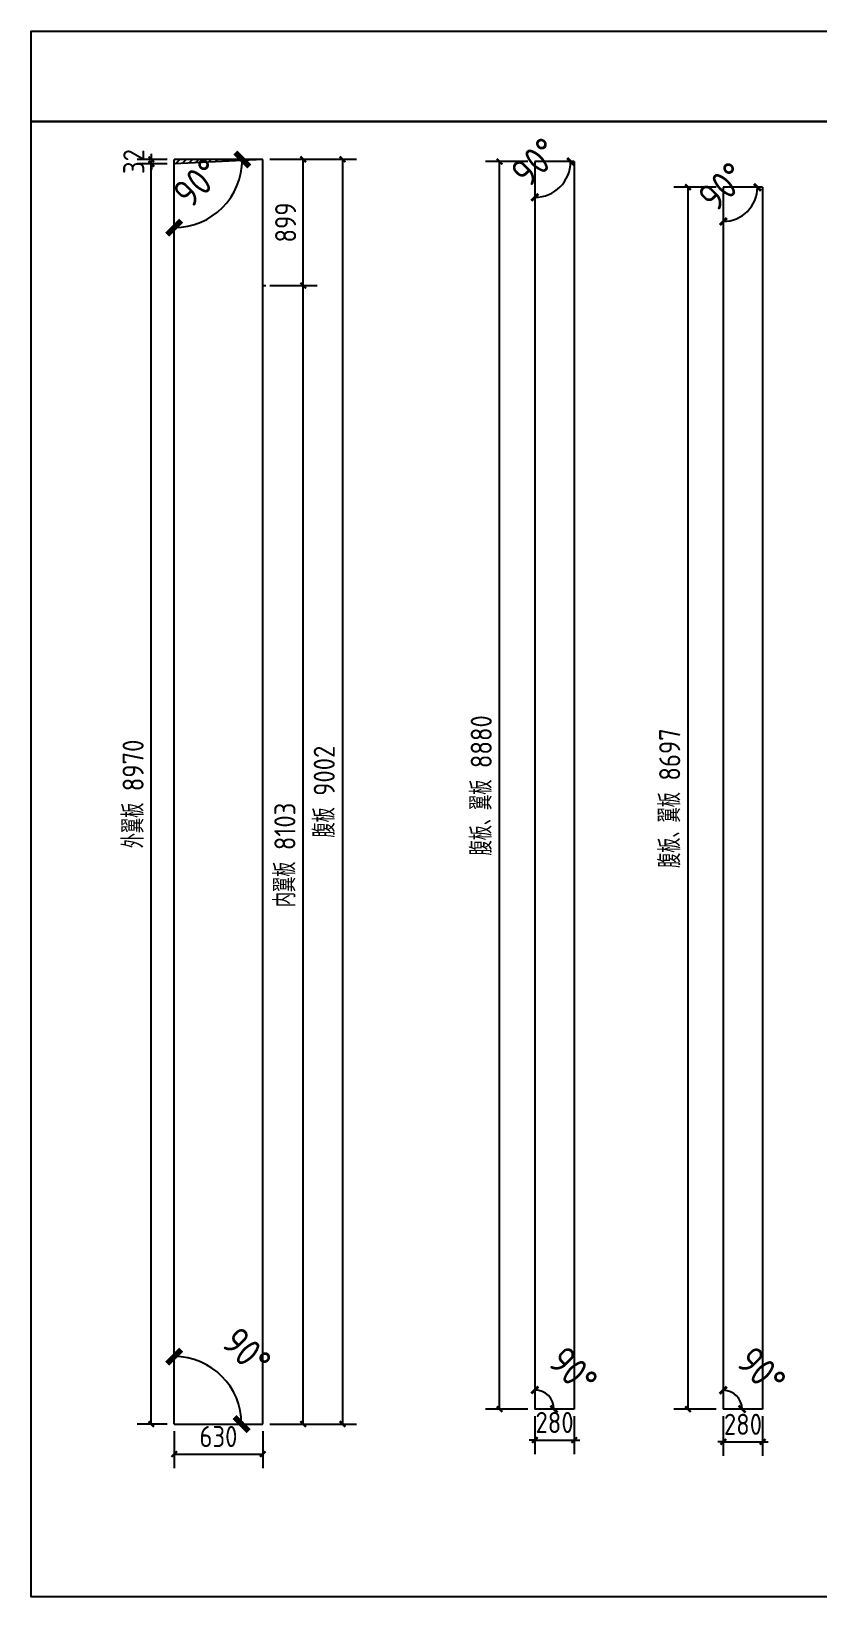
# Model space of a CAD drawing. Extents: x 411778 to 673094, y -11605 to 324395.
# Drawn here: x 411778 to 417374, y 124253 to 135395 of the extents above; entities that cross this region are included whole.
import ezdxf

# ---------------------------------------------------------------- set-up
doc = ezdxf.new("R2010")
doc.units = 0
doc.header["$LTSCALE"] = 1000
doc.header["$MEASUREMENT"] = 0
doc.styles.get("Standard").update_dxf_attribs({"font": 'gbenor.shx', "bigfont": 'gbcbig.shx'})
doc.dimstyles.get("Standard").update_dxf_attribs({"dimscale": 100, "dimtxt": 3.5, "dimasz": 1, "dimexe": 2.5, "dimexo": 3, "dimgap": 1.5, "dimtad": 1, "dimdec": 0, "dimzin": 0, "dimdsep": 46, "dimtxsty": 'Standard', "dimblk": 'ARCHTICK', "dimcen": 0.09, "dimadec": 0, "dimazin": 0, "dimtfac": 1, "dimtdec": 0, "dimtix": 1, "dimtmove": 2, "dimatfit": 3, "dimfxl": 1, "dimtolj": 1, "dimtzin": 0, "dimarcsym": 0})

# ---------------------------------------------------------------- blocks, each defined once
blk = doc.blocks.new('_ArchTick')
at = {"color": 0, "linetype": 'ByBlock', "const_width": 0.4}
blk.add_lwpolyline([(-0.5, -0.5), (0.5, 0.5)], dxfattribs=at)
blk = doc.blocks.new('*D3168')
at = {"color": 3, "lineweight": -2}
for p, q in [((412795, 125432), (412795, 125168)), ((413425, 125432), (413425, 125168)), ((412795, 125268), (413425, 125268))]:
    blk.add_line(p, q, dxfattribs=at)
at = {"layer": 'Defpoints', "color": 0}
for p in [(412795, 125482), (413425, 125482), (413425, 125268)]:
    blk.add_point(p, dxfattribs=at)
at = {"color": 3, "lineweight": -2, "xscale": 40, "yscale": 40, "zscale": 40, "rotation": 180}
blk.add_blockref('_ArchTick', (412795, 125268), dxfattribs=at)
at = {"color": 3, "lineweight": -2, "xscale": 40, "yscale": 40, "zscale": 40}
blk.add_blockref('_ArchTick', (413425, 125268), dxfattribs=at)
at = {"color": 0, "insert": (413110, 125393), "char_height": 150, "attachment_point": 5}
blk.add_mtext('\\A1;630', dxfattribs=at)
blk = doc.blocks.new('*D3169')
at = {"color": 3, "lineweight": -2}
for p, q in [((412745, 134452), (412532, 134452)), ((412632, 125482), (412632, 134452)), ((412745, 125482), (412532, 125482))]:
    blk.add_line(p, q, dxfattribs=at)
at = {"layer": 'Defpoints', "color": 0}
for p in [(412632, 134452), (412795, 134452), (412795, 125482)]:
    blk.add_point(p, dxfattribs=at)
at = {"color": 3, "lineweight": -2, "xscale": 40, "yscale": 40, "zscale": 40}
for p, rotation in [((412632, 134452), 90), ((412632, 125482), 270)]:
    blk.add_blockref('_ArchTick', p, dxfattribs=dict(at, rotation=rotation))
at = {"color": 0, "insert": (412503, 129967), "char_height": 150, "attachment_point": 5, "rotation": 90}
blk.add_mtext('\\A1;外翼板 8970', dxfattribs=at)
blk = doc.blocks.new('*D3170')
at = {"color": 3, "lineweight": -2}
for p, q in [((412632.5, 134483.5), (412632.5, 134523.5)), ((412745, 134483.5), (412532.5, 134483.5)), ((412745, 134452), (412532.5, 134452)), ((412632.5, 134452), (412632.5, 134483.5)), ((412632.5, 134452), (412632.5, 134412))]:
    blk.add_line(p, q, dxfattribs=at)
at = {"layer": 'Defpoints', "color": 0}
for p in [(412632.5, 134483.5), (412795, 134483.5), (412795, 134452)]:
    blk.add_point(p, dxfattribs=at)
at = {"color": 3, "lineweight": -2, "xscale": 40, "yscale": 40, "zscale": 40}
for p, rotation in [((412632.5, 134483.5), 270), ((412632.5, 134452), 90)]:
    blk.add_blockref('_ArchTick', p, dxfattribs=dict(at, rotation=rotation))
at = {"color": 0, "insert": (412507.5, 134467.75), "char_height": 150, "attachment_point": 5, "rotation": 90}
blk.add_mtext('\\A1;32', dxfattribs=at)
blk = doc.blocks.new('*D3171')
at = {"color": 3, "lineweight": -2}
for p, q in [((413475, 133585), (413813, 133585)), ((413713, 125482), (413713, 133585)), ((413475, 125482), (413813, 125482))]:
    blk.add_line(p, q, dxfattribs=at)
at = {"layer": 'Defpoints', "color": 0}
for p in [(413425, 133585), (413713, 133585), (413425, 125482)]:
    blk.add_point(p, dxfattribs=at)
at = {"color": 3, "lineweight": -2, "xscale": 40, "yscale": 40, "zscale": 40}
for p, rotation in [((413713, 133585), 90), ((413713, 125482), 270)]:
    blk.add_blockref('_ArchTick', p, dxfattribs=dict(at, rotation=rotation))
at = {"color": 0, "insert": (413583, 129533), "char_height": 150, "attachment_point": 5, "rotation": 90}
blk.add_mtext('\\A1;内翼板 8103', dxfattribs=at)
blk = doc.blocks.new('*D3172')
at = {"color": 3, "lineweight": -2}
for p, q in [((413475, 134484), (413813, 134484)), ((413713, 133585), (413713, 134484)), ((413475, 133585), (413813, 133585))]:
    blk.add_line(p, q, dxfattribs=at)
at = {"layer": 'Defpoints', "color": 0}
for p in [(413425, 134484), (413713, 134484), (413425, 133585)]:
    blk.add_point(p, dxfattribs=at)
at = {"color": 3, "lineweight": -2, "xscale": 40, "yscale": 40, "zscale": 40}
for p, rotation in [((413713, 134484), 90), ((413713, 133585), 270)]:
    blk.add_blockref('_ArchTick', p, dxfattribs=dict(at, rotation=rotation))
at = {"color": 0, "insert": (413588, 134034), "char_height": 150, "attachment_point": 5, "rotation": 90}
blk.add_mtext('\\A1;899', dxfattribs=at)
blk = doc.blocks.new('*D3104')
at = {"color": 3, "lineweight": -2}
for p, q in [((413475, 134484), (414093, 134484)), ((413993, 134484), (413993, 125482)), ((413475, 125482), (414093, 125482))]:
    blk.add_line(p, q, dxfattribs=at)
at = {"layer": 'Defpoints', "color": 0}
for p in [(413425, 134484), (413425, 125482), (413993, 125482)]:
    blk.add_point(p, dxfattribs=at)
at = {"color": 3, "lineweight": -2, "xscale": 40, "yscale": 40, "zscale": 40}
for p, rotation in [((413993, 134484), 90), ((413993, 125482), 270)]:
    blk.add_blockref('_ArchTick', p, dxfattribs=dict(at, rotation=rotation))
at = {"color": 0, "insert": (413863, 129983), "char_height": 150, "attachment_point": 5, "rotation": 90}
blk.add_mtext('\\A1;腹板 9002', dxfattribs=at)
blk = doc.blocks.new('*D3173')
at = {"color": 0, "lineweight": -2}
blk.add_arc((412795, 134483), 485, 270, 0, dxfattribs=at)
at = {"layer": 'Defpoints', "color": 0}
for p in [(412795, 134483), (412795, 134452), (413425, 134483), (413038, 134063), (412795, 125482)]:
    blk.add_point(p, dxfattribs=at)
at = {"color": 0, "lineweight": -2, "xscale": 100, "yscale": 100, "zscale": 100}
for p, rotation in [((413280, 134483), 90.0000000000088), ((412795, 133998), 180)]:
    blk.add_blockref('_ArchTick', p, dxfattribs=dict(at, rotation=rotation))
at = {"color": 0, "insert": (412961, 134317), "char_height": 200, "attachment_point": 5, "rotation": 45}
blk.add_mtext('\\A1;90°', dxfattribs=at)
blk = doc.blocks.new('*D3174')
at = {"color": 0, "lineweight": -2}
blk.add_arc((412795, 125482), 480, 360, 90, dxfattribs=at)
at = {"layer": 'Defpoints', "color": 0}
for p in [(412795, 134452), (413211, 125722), (412795, 125482), (412795, 125482), (413425, 125482)]:
    blk.add_point(p, dxfattribs=at)
at = {"color": 0, "lineweight": -2, "xscale": 100, "yscale": 100, "zscale": 100}
for p, rotation in [((412795, 125962), 180.0000000000002), ((413275, 125482), 269.9999999999964)]:
    blk.add_blockref('_ArchTick', p, dxfattribs=dict(at, rotation=rotation))
at = {"color": 0, "insert": (413311, 125998), "char_height": 200, "attachment_point": 5, "rotation": 315}
blk.add_mtext('\\A1;90°', dxfattribs=at)
blk = doc.blocks.new('*D3177')
at = {"color": 3, "lineweight": -2}
for p, q in [((415311, 134468), (415010, 134468)), ((415110, 125588), (415110, 134468)), ((415311, 125588), (415010, 125588))]:
    blk.add_line(p, q, dxfattribs=at)
at = {"layer": 'Defpoints', "color": 0}
for p in [(415110, 134468), (415361, 134468), (415361, 125588)]:
    blk.add_point(p, dxfattribs=at)
at = {"color": 3, "lineweight": -2, "xscale": 40, "yscale": 40, "zscale": 40}
for p, rotation in [((415110, 134468), 90), ((415110, 125588), 270)]:
    blk.add_blockref('_ArchTick', p, dxfattribs=dict(at, rotation=rotation))
at = {"color": 0, "insert": (414980, 130028), "char_height": 150, "attachment_point": 5, "rotation": 90}
blk.add_mtext('\\A1;腹板、翼板 8880', dxfattribs=at)
blk = doc.blocks.new('*D3178')
at = {"color": 3, "lineweight": -2}
for p, q in [((415361.423916, 125538.076084), (415361.423916, 125268)), ((415641.423916, 125538.076084), (415641.423916, 125268)), ((415361.423916, 125368), (415321.423916, 125368)), ((415361.423916, 125368), (415641.423916, 125368)), ((415641.423916, 125368), (415681.423916, 125368))]:
    blk.add_line(p, q, dxfattribs=at)
at = {"layer": 'Defpoints', "color": 0}
for p in [(415361.423916, 125588.076084), (415641.423916, 125588.076084), (415641.423916, 125368)]:
    blk.add_point(p, dxfattribs=at)
at = {"color": 3, "lineweight": -2, "xscale": 40, "yscale": 40, "zscale": 40}
blk.add_blockref('_ArchTick', (415361.423916, 125368), dxfattribs=at)
at = {"color": 3, "lineweight": -2, "xscale": 40, "yscale": 40, "zscale": 40, "rotation": 180}
blk.add_blockref('_ArchTick', (415641.423916, 125368), dxfattribs=at)
at = {"color": 0, "insert": (415501.423916, 125493), "char_height": 150, "attachment_point": 5}
blk.add_mtext('\\A1;280', dxfattribs=at)
blk = doc.blocks.new('*D3179')
at = {"color": 0, "lineweight": -2}
blk.add_arc((415361, 125588), 136, 0, 90, dxfattribs=at)
at = {"layer": 'Defpoints', "color": 0}
for p in [(415361, 134468), (415361, 125588), (415361, 125588), (415479, 125656), (415641, 125588)]:
    blk.add_point(p, dxfattribs=at)
at = {"color": 0, "lineweight": -2, "xscale": 50, "yscale": 50, "zscale": 50}
for p, rotation in [((415361, 125724), 179.9999999999999), ((415497, 125588), 270)]:
    blk.add_blockref('_ArchTick', p, dxfattribs=dict(at, rotation=rotation))
at = {"color": 0, "insert": (415634, 125861), "char_height": 200, "attachment_point": 5, "rotation": 315}
blk.add_mtext('\\A1;90°', dxfattribs=at)
blk = doc.blocks.new('*D3180')
at = {"color": 0, "lineweight": -2}
blk.add_arc((415361, 134468), 255, 270, 0, dxfattribs=at)
at = {"layer": 'Defpoints', "color": 0}
for p in [(415361, 134468), (415361, 134468), (415641, 134468), (415489, 134247), (415361, 125588)]:
    blk.add_point(p, dxfattribs=at)
at = {"color": 0, "lineweight": -2, "xscale": 50, "yscale": 50, "zscale": 50}
for p, rotation in [((415616, 134468), 90), ((415361, 134213), 180)]:
    blk.add_blockref('_ArchTick', p, dxfattribs=dict(at, rotation=rotation))
at = {"color": 0, "insert": (415365, 134464), "char_height": 200, "attachment_point": 5, "rotation": 45}
blk.add_mtext('\\A1;90°', dxfattribs=at)
blk = doc.blocks.new('*D3181')
at = {"color": 3, "lineweight": -2}
for p, q in [((416652, 134285), (416351, 134285)), ((416451, 125588), (416451, 134285)), ((416652, 125588), (416351, 125588))]:
    blk.add_line(p, q, dxfattribs=at)
at = {"layer": 'Defpoints', "color": 0}
for p in [(416451, 134285), (416702, 134285), (416702, 125588)]:
    blk.add_point(p, dxfattribs=at)
at = {"color": 3, "lineweight": -2, "xscale": 40, "yscale": 40, "zscale": 40}
for p, rotation in [((416451, 134285), 90), ((416451, 125588), 270)]:
    blk.add_blockref('_ArchTick', p, dxfattribs=dict(at, rotation=rotation))
at = {"color": 0, "insert": (416321, 129937), "char_height": 150, "attachment_point": 5, "rotation": 90}
blk.add_mtext('\\A1;腹板、翼板 8697', dxfattribs=at)
blk = doc.blocks.new('*D3182')
at = {"color": 3, "lineweight": -2}
for p, q in [((416702, 125538.076084), (416702, 125255)), ((416982, 125538.076084), (416982, 125255)), ((416702, 125355), (416662, 125355)), ((416702, 125355), (416982, 125355)), ((416982, 125355), (417022, 125355))]:
    blk.add_line(p, q, dxfattribs=at)
at = {"layer": 'Defpoints', "color": 0}
for p in [(416702, 125588.076084), (416982, 125588.076084), (416982, 125355)]:
    blk.add_point(p, dxfattribs=at)
at = {"color": 3, "lineweight": -2, "xscale": 40, "yscale": 40, "zscale": 40}
blk.add_blockref('_ArchTick', (416702, 125355), dxfattribs=at)
at = {"color": 3, "lineweight": -2, "xscale": 40, "yscale": 40, "zscale": 40, "rotation": 180}
blk.add_blockref('_ArchTick', (416982, 125355), dxfattribs=at)
at = {"color": 0, "insert": (416842, 125480), "char_height": 150, "attachment_point": 5}
blk.add_mtext('\\A1;280', dxfattribs=at)
blk = doc.blocks.new('*D3183')
at = {"color": 0, "lineweight": -2}
blk.add_arc((416702, 134285), 243, 270, 0, dxfattribs=at)
at = {"layer": 'Defpoints', "color": 0}
for p in [(416702, 134285), (416702, 134285), (416982, 134285), (416824, 134075), (416702, 125588)]:
    blk.add_point(p, dxfattribs=at)
at = {"color": 0, "lineweight": -2, "xscale": 50, "yscale": 50, "zscale": 50}
for p, rotation in [((416945, 134285), 90.0000000000084), ((416702, 134042), 180.0000000000001)]:
    blk.add_blockref('_ArchTick', p, dxfattribs=dict(at, rotation=rotation))
at = {"color": 0, "insert": (416697, 134290), "char_height": 200, "attachment_point": 5, "rotation": 45}
blk.add_mtext('\\A1;90°', dxfattribs=at)
blk = doc.blocks.new('*D3184')
at = {"color": 0, "lineweight": -2}
blk.add_arc((416702, 125588), 134, 0, 90, dxfattribs=at)
at = {"layer": 'Defpoints', "color": 0}
for p in [(416702, 134285), (416702, 125588), (416702, 125588), (416818, 125655), (416982, 125588)]:
    blk.add_point(p, dxfattribs=at)
at = {"color": 0, "lineweight": -2, "xscale": 50, "yscale": 50, "zscale": 50}
for p, rotation in [((416702, 125722), 179.9999999999999), ((416836, 125588), 270.0000000000084)]:
    blk.add_blockref('_ArchTick', p, dxfattribs=dict(at, rotation=rotation))
at = {"color": 0, "insert": (416974, 125860), "char_height": 200, "attachment_point": 5, "rotation": 315}
blk.add_mtext('\\A1;90°', dxfattribs=at)

msp = doc.modelspace()

# ---------------------------------------------------------------- hatches: boundary and pattern name
h = msp.add_hatch()
h.set_pattern_fill('ANSI31', color=256, scale=20, style=0)
h.set_pattern_definition([(45, (-34351.5, 3312.492), (-22.4506403, 22.4506403), [])])
h.paths.add_polyline_path([(412795, 134483.5), (412795, 134452), (413425, 134483.5)])

# ---------------------------------------------------------------- linework, layer by layer
for p, q in [((413425, 134483.5), (412795, 134452)), ((412795, 125481.5), (412795, 134452)), ((415641.4, 134468.1), (415361.4, 134468.1)), ((415361.4, 134468.1), (415361.4, 125588.1)), ((415641.4, 134468.1), (415641.4, 125588.1)), ((416982, 134285.1), (416702, 134285.1)), ((416702, 134285.1), (416702, 125588.1)), ((416982, 134285.1), (416982, 125588.1)), ((413425, 125481.5), (413425, 133584.6)), ((413425, 133584.6), (413447, 133584.6)), ((415641.4, 125588.1), (415361.4, 125588.1)), ((416982, 125588.1), (416702, 125588.1)), ((412795, 125481.5), (413425, 125481.5))]:
    msp.add_line(p, q)
at = {"color": 2}
for p, q in [((413425, 134483.5), (412795, 134483.5)), ((412795, 134452), (412795, 134483.5)), ((413425, 133584.6), (413425, 134483.5))]:
    msp.add_line(p, q, dxfattribs=at)
for points in [[(426628.5, 134753), (411778.5, 134753), (411778.5, 135395), (426628.5, 135395)], [(411778.5, 134753), (426628.5, 134753), (426628.5, 124253), (411778.5, 124253)]]:
    msp.add_lwpolyline(points, close=True)

# ---------------------------------------------------------------- dimensions: what is measured, and where the dimension line sits
at = {"color": 1}
for base, line1, line2, override, picture, middle in [((415489, 134247.2), ((415361.4, 134468.1), (415361.4, 125588.1)), ((415641.4, 134468.1), (415361.4, 134468.1)), {"dimtxt": 2, "dimasz": 0.5}, '*D3180', (415365, 134464.5)), ((413037.6, 134063.3), ((412795, 125481.5), (412795, 134452)), ((413425, 134483.5), (412795, 134483.5)), {"dimtxt": 2}, '*D3173', (412961.3, 134317.2)), ((416823.5, 134074.6), ((416702, 134285.1), (416702, 125588.1)), ((416982, 134285.1), (416702, 134285.1)), {"dimtxt": 2, "dimasz": 0.5}, '*D3183', (416697.1, 134290)), ((413210.9, 125721.6), ((412795, 125481.5), (413425, 125481.5)), ((412795, 125481.5), (412795, 134452)), {"dimtxt": 2}, '*D3174', (413311.4, 125997.9)), ((415479.2, 125656.1), ((415641.4, 125588.1), (415361.4, 125588.1)), ((415361.4, 134468.1), (415361.4, 125588.1)), {"dimtxt": 2, "dimasz": 0.5}, '*D3179', (415634.3, 125861)), ((416818.1, 125655.1), ((416982, 125588.1), (416702, 125588.1)), ((416702, 134285.1), (416702, 125588.1)), {"dimtxt": 2, "dimasz": 0.5}, '*D3184', (416973.6, 125859.7))]:
    dim = msp.add_angular_dim_2l(base=base, line1=line1, line2=line2, dimstyle='Standard', override=override, dxfattribs=at)
    dim.commit()
    dim.dimension.update_dxf_attribs({"geometry": picture, "text_midpoint": middle})
for base, p1, p2, picture, middle in [((412632.5, 134483.5), (412795, 134452), (412795, 134483.5), '*D3170', (412507.5, 134467.75)), ((413713, 134483.5), (413425, 133584.6), (413425, 134483.5), '*D3172', (413588, 134034.1))]:
    dim = msp.add_linear_dim(base=base, p1=p1, p2=p2, angle=90, dimstyle='Standard', override={"dimtxt": 1.5, "dimasz": 0.4, "dimexe": 1, "dimexo": 0.5, "dimgap": 0.5, "dimclrd": 3, "dimclre": 3})
    dim.commit()
    dim.dimension.update_dxf_attribs({"geometry": picture, "text_midpoint": middle})
for base, p1, p2, text, picture, middle in [((413993, 125481.5), (413425, 134483.5), (413425, 125481.5), '腹板 9002', '*D3104', (413863, 129982.5)), ((412632.5, 134452), (412795, 125481.5), (412795, 134452), '外翼板 8970', '*D3169', (412502.5, 129966.8)), ((413713, 133584.6), (413425, 125481.5), (413425, 133584.6), '内翼板 8103', '*D3171', (413583, 129533.1))]:
    dim = msp.add_linear_dim(base=base, p1=p1, p2=p2, angle=90, text=text, dimstyle='Standard', override={"dimtxt": 1.5, "dimasz": 0.4, "dimexe": 1, "dimexo": 0.5, "dimgap": 0.5, "dimclrd": 3, "dimclre": 3})
    dim.commit()
    dim.dimension.update_dxf_attribs({"geometry": picture, "text_midpoint": middle})
for p1, p2, text, picture, middle in [((415361.4, 125588.1), (415361.4, 134468.1), '腹板、翼板 8880', '*D3177', (414980.5, 130028.1)), ((416702, 125588.1), (416702, 134285.1), '腹板、翼板 8697', '*D3181', (416321, 129936.6))]:
    dim = msp.add_aligned_dim(p1=p1, p2=p2, distance=251, text=text, dimstyle='Standard', override={"dimtxt": 1.5, "dimasz": 0.4, "dimexe": 1, "dimexo": 0.5, "dimgap": 0.5, "dimclrd": 3, "dimclre": 3})
    dim.commit()
    dim.dimension.update_dxf_attribs({"geometry": picture, "text_midpoint": middle})
for p1, p2, distance, picture, middle in [((415361.4, 125588.1), (415641.4, 125588.1), -220.1, '*D3178', (415501.4, 125493)), ((416702, 125588.1), (416982, 125588.1), -233.1, '*D3182', (416842, 125480))]:
    dim = msp.add_aligned_dim(p1=p1, p2=p2, distance=distance, dimstyle='Standard', override={"dimtxt": 1.5, "dimasz": 0.4, "dimexe": 1, "dimexo": 0.5, "dimgap": 0.5, "dimclrd": 3, "dimclre": 3})
    dim.commit()
    dim.dimension.update_dxf_attribs({"geometry": picture, "text_midpoint": middle})
dim = msp.add_linear_dim(base=(413425, 125268.3), p1=(412795, 125481.5), p2=(413425, 125481.5), dimstyle='Standard', override={"dimtxt": 1.5, "dimasz": 0.4, "dimexe": 1, "dimexo": 0.5, "dimgap": 0.5, "dimclrd": 3, "dimclre": 3})
dim.commit()
dim.dimension.update_dxf_attribs({"geometry": '*D3168', "text_midpoint": (413110, 125393.3)})

doc.saveas('drawing.dxf')
